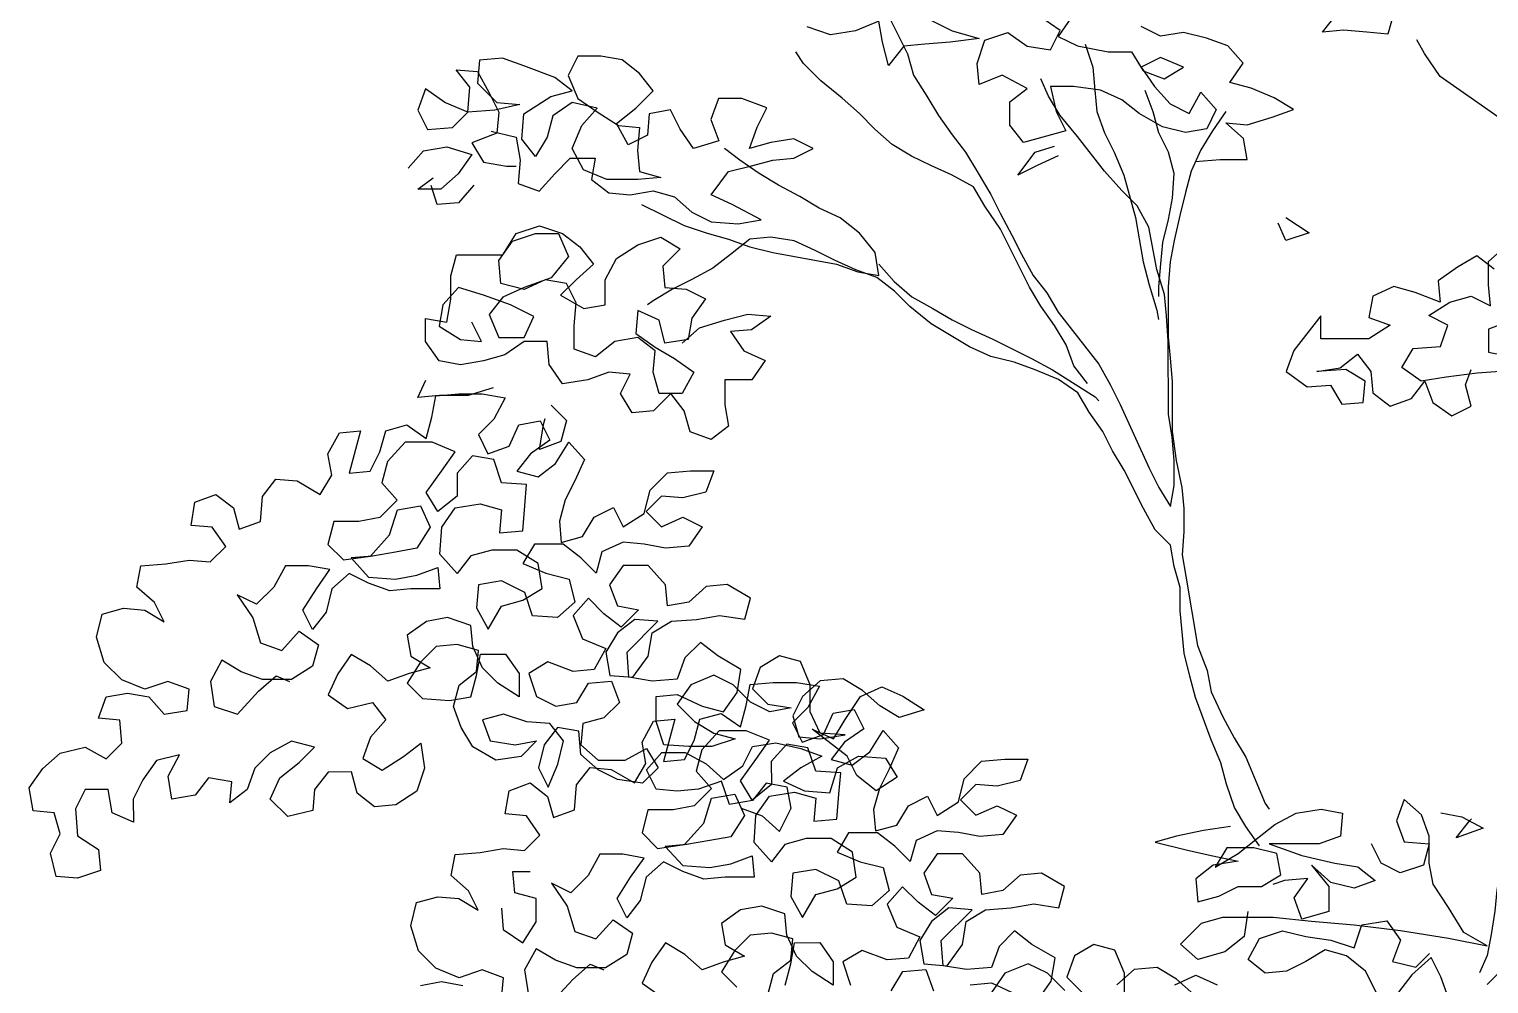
# Model space of a CAD drawing. Extents: x -109 to 1815, y -14679 to 345.
# Drawn here: x -107.255 to -105.385, y -34.335 to -33.112 of the extents above; entities that cross this region are included whole.
import ezdxf

# ---------------------------------------------------------------- set-up
doc = ezdxf.new("R2010")
doc.units = 0
doc.header["$MEASUREMENT"] = 0
doc.layers.get('0').update_dxf_attribs({"linetype": 'CONTINUOUS'})
doc.layers.add('LINHA-TELHA-VISTA', color=1, linetype='CONTINUOUS')

# ---------------------------------------------------------------- blocks, each defined once
blk = doc.blocks.new('arv-elev2')
for points in [[(-698.6, 5649.1), (-668.9, 5634.3), (-634.3, 5624.5), (-671.4, 5619.5), (-703.5, 5617), (-730.7, 5614.5), (-750.4, 5589.8), (-757.9, 5619.4), (-762.8, 5646.6), (-792.5, 5634.2), (-824.6, 5629.2), (-854.3, 5639.1)], [(-103, 5657.1), (-110.4, 5629.9), (-137.6, 5632.3), (-167.3, 5634.8), (-194.4, 5632.3), (-174.7, 5657)], [(-750.5, 5654), (-725.7, 5604.6), (-718.3, 5577.4), (-701, 5550.3), (-686.1, 5525.6), (-668.8, 5500.9), (-651.5, 5478.7), (-636.6, 5454), (-619.3, 5424.3), (-606.9, 5399.6), (-592.1, 5372.4), (-579.7, 5347.7), (-564.8, 5320.6), (-547.5, 5298.3), (-532.7, 5273.6), (-480.7, 5207), (-465.9, 5179.8), (-453.5, 5155.1), (-416.3, 5073.6), (-404, 5048.9), (-389.1, 5024.2), (-384.2, 5051.4), (-384.2, 5083.5), (-386.7, 5113.2), (-391.7, 5142.8), (-391.8, 5236.7), (-394.3, 5268.8), (-396.8, 5296), (-406.7, 5328.1), (-416.6, 5382.5), (-431.5, 5409.7), (-451.3, 5429.4), (-473.5, 5454.1), (-508.2, 5498.6), (-530.4, 5525.7), (-545.3, 5550.4), (-555.2, 5572.6)], [(-357.4, 5466.6), (-325.3, 5469.1), (-290.7, 5469.1), (-295.6, 5496.3), (-317.9, 5516), (-290.7, 5513.6), (-258.6, 5523.5), (-231.4, 5533.4), (-256.1, 5548.2), (-285.8, 5560.5), (-313, 5567.9), (-295.7, 5592.7), (-315.5, 5614.9), (-342.7, 5624.7), (-372.4, 5632.1), (-402, 5627.2), (-426.7, 5639.5)], [(-515.7, 5651.8), (-533, 5627), (-508.3, 5614.7), (-468.7, 5607.3), (-439.1, 5607.4), (-424.2, 5582.7), (-397, 5572.8), (-372.3, 5587.6), (-402, 5600), (-426.7, 5587.6), (-409.4, 5562.9), (-389.6, 5540.7), (-364.9, 5528.3), (-350.1, 5555.5), (-330.3, 5533.3), (-342.6, 5508.6), (-369.8, 5503.6), (-399.4, 5511), (-429.1, 5528.3), (-451.4, 5545.6), (-478.6, 5557.9), (-513.2, 5562.8), (-542.8, 5562.8), (-535.4, 5530.7), (-523, 5506), (-577.3, 5491.1), (-594.7, 5513.3), (-594.7, 5543), (-572.5, 5560.3), (-604.6, 5577.5), (-634.3, 5565.2), (-636.7, 5592.3), (-626.9, 5622), (-597.2, 5631.9), (-572.5, 5614.6), (-542.9, 5609.7), (-530.5, 5634.5), (-555.3, 5651.7)], [(-498.4, 5617.2), (-488.5, 5587.5), (-486, 5557.9), (-483.5, 5530.7), (-473.6, 5503.5), (-461.2, 5478.8), (-448.8, 5449.2), (-433.9, 5394.8), (-429, 5367.7), (-424, 5338), (-416.5, 5308.4), (-406.6, 5276.2), (-404.2, 5263.9)], [(57.8, 5415), (65.2, 5444.7), (70.1, 5474.4), (57.8, 5501.5), (30.5, 5523.8), (-43.6, 5575.6), (-63.4, 5605.2), (-73.3, 5622.5)], [(-1259.4, 5505.3), (-1227.3, 5497.9), (-1222.3, 5468.2), (-1224.8, 5438.6), (-1197.6, 5428.7), (-1177.8, 5451), (-1158.1, 5470.8), (-1125.9, 5470.8), (-1130.9, 5443.6), (-1108.6, 5426.3), (-1081.4, 5423.9), (-1051.8, 5428.9), (-1024.6, 5421.5), (-1002.3, 5401.7), (-977.6, 5389.4), (-943, 5386.9), (-913.3, 5391.9), (-950.4, 5411.7), (-977.6, 5424), (-955.4, 5453.7), (-925.8, 5461.1), (-898.6, 5468.5), (-871.4, 5471), (-846.7, 5483.4), (-871.4, 5495.7), (-901.1, 5490.8), (-928.3, 5483.3), (-918.4, 5510.5), (-906.1, 5535.3), (-938.2, 5547.6), (-967.9, 5547.6), (-977.7, 5520.4), (-967.8, 5493.2), (-999.9, 5483.3), (-1017.2, 5508), (-1029.6, 5532.7), (-1056.8, 5527.7), (-1059.2, 5500.5), (-1083.9, 5488.1), (-1098.8, 5515.3), (-1074.1, 5535.1), (-1051.9, 5557.4), (-1069.2, 5579.6), (-1091.5, 5596.9), (-1118.6, 5601.8), (-1148.3, 5601.8), (-1160.6, 5577), (-1148.3, 5547.4), (-1123.5, 5530.1), (-1096.3, 5512.8), (-1069.1, 5510.4), (-1071.6, 5480.7), (-1069.1, 5453.6), (-1041.9, 5446.2), (-1071.5, 5443.7), (-1111.1, 5443.6), (-1140.8, 5456), (-1155.6, 5483.1), (-1143.3, 5512.8), (-1123.5, 5535.1), (-1155.7, 5542.4), (-1180.4, 5525.1), (-1187.7, 5497.9), (-1202.6, 5473.2), (-1219.9, 5495.4), (-1217.4, 5527.6), (-1182.9, 5549.8), (-1155.7, 5557.3), (-1177.9, 5574.5), (-1217.5, 5589.3), (-1244.7, 5599.2), (-1274.3, 5596.7), (-1276.8, 5567), (-1252, 5542.4), (-1222.4, 5539.9), (-1254.5, 5532.5), (-1289.1, 5530), (-1318.8, 5542.3), (-1343.5, 5559.6), (-1353.4, 5532.4), (-1341, 5507.7), (-1308.8, 5510.2), (-1289.1, 5530), (-1286.7, 5562.1), (-1304, 5584.3), (-1276.8, 5581.9), (-1261.9, 5554.7), (-1249.6, 5530), (-1252, 5502.8), (-1284.1, 5490.4), (-1269.3, 5465.7), (-1239.6, 5460.8), (-1227.3, 5460.8)], [(-495.5, 5182.2), (-512.8, 5204.5), (-522.7, 5231.6), (-537.6, 5256.3), (-554.9, 5281), (-569.8, 5305.7), (-606.9, 5379.8), (-626.7, 5409.5), (-641.5, 5434.2), (-668.7, 5449), (-695.9, 5461.3), (-720.7, 5473.6), (-745.4, 5488.5), (-767.6, 5508.2), (-787.4, 5528), (-809.7, 5547.7), (-836.9, 5569.9), (-859.2, 5592.1), (-869.1, 5607)], [(-421.7, 5557.9), (-411.8, 5530.8), (-404.4, 5503.6), (-392, 5478.9), (-384.6, 5451.7), (-387, 5419.6), (-391.9, 5392.4), (-399.3, 5362.7), (-401.7, 5335.5), (-404.2, 5305.9), (-404.2, 5293.5)], [(-317.9, 5530.9), (-335.2, 5506.1), (-350, 5481.4), (-362.3, 5454.2), (-369.7, 5427), (-377.1, 5397.4), (-384.5, 5365.2), (-389.4, 5338), (-391.8, 5305.9), (-391.8, 5241.7), (-389.3, 5214.5), (-386.8, 5184.8), (-386.7, 5120.6), (-381.7, 5083.5), (-374.3, 5048.9), (-371.8, 5021.7), (-371.8, 4992.1), (-374.2, 4962.4), (-369.3, 4935.2), (-354.3, 4846.3), (-342, 4814.2), (-337, 4787), (-322.1, 4754.9), (-307.3, 4727.7), (-292.4, 4703), (-267.7, 4643.7), (-262.7, 4636.3)], [(-1365.6, 5458.2), (-1345.9, 5480.5), (-1316.2, 5485.5), (-1284.1, 5475.6), (-1301.4, 5450.9), (-1323.6, 5431.1), (-1353.3, 5431.1), (-1333.5, 5445.9)], [(-1066.6, 5411.5), (-1012.2, 5384.4), (-982.5, 5374.6), (-955.3, 5367.2), (-928.1, 5357.3), (-898.5, 5349.9), (-816.9, 5335.2), (-789.7, 5325.3), (-762.5, 5320.4), (-767.5, 5350), (-787.3, 5374.7), (-812, 5394.5), (-839.2, 5406.8), (-863.9, 5421.6), (-891.1, 5436.4), (-915.9, 5451.2), (-940.6, 5468.5), (-960.4, 5483.3)], [(-532.8, 5473.8), (-560, 5461.4), (-584.7, 5449.1), (-562.5, 5478.7), (-537.8, 5486.2)], [(-1281.6, 5436.1), (-1301.3, 5413.8), (-1328.5, 5411.3), (-1336, 5436)], [(-241.2, 5395), (-211.5, 5375.3), (-241.1, 5365.4), (-251, 5387.6)], [(-1014.5, 5233.7), (-992.3, 5253.5), (-960.2, 5263.4), (-930.5, 5270.8), (-900.9, 5268.4), (-925.6, 5251), (-952.8, 5248.6), (-935.4, 5223.9), (-908.2, 5211.5), (-925.5, 5186.8), (-960.1, 5186.8), (-960.1, 5154.6), (-955.1, 5127.5), (-977.3, 5110.1), (-1004.5, 5120), (-1012, 5147.2), (-1029.3, 5169.4), (-1051.5, 5147.1), (-1078.7, 5144.6), (-1093.5, 5169.3), (-1081.2, 5194.1), (-1108.4, 5196.5), (-1135.6, 5186.6), (-1167.7, 5181.6), (-1185, 5206.3), (-1187.5, 5236), (-1217.2, 5236), (-1241.9, 5218.6), (-1269, 5211.2), (-1298.7, 5206.2), (-1325.9, 5211.1), (-1343.2, 5235.8), (-1343.2, 5265.5), (-1316, 5260.6), (-1311.1, 5290.2), (-1311.1, 5319.9), (-1303.8, 5347.1), (-1244.4, 5347.1), (-1227.2, 5374.3), (-1197.5, 5384.2), (-1167.9, 5374.4), (-1145.6, 5357.1), (-1128.3, 5334.9), (-1150.5, 5315.1), (-1170.3, 5295.3), (-1140.6, 5278), (-1113.4, 5283), (-1113.4, 5315.1), (-1098.6, 5342.3), (-1071.5, 5359.6), (-1041.8, 5369.6), (-1017.1, 5354.8), (-1039.3, 5332.5), (-1036.8, 5305.3), (-1009.6, 5302.9), (-984.9, 5290.5), (-1002.2, 5265.8), (-1007.1, 5238.6), (-1036.8, 5233.6), (-1044.2, 5263.3), (-1071.4, 5275.6), (-1073.8, 5246), (-1049.1, 5228.7), (-1024.4, 5213.9), (-999.7, 5196.6), (-1014.5, 5169.4), (-1044.1, 5169.4), (-1051.6, 5196.6), (-1049.1, 5223.8), (-1071.4, 5241), (-1101, 5236.1), (-1125.7, 5216.3), (-1152.9, 5226.1), (-1152.9, 5255.8), (-1150.5, 5285.4), (-1162.9, 5310.1), (-1190, 5315.1), (-1217.2, 5302.7), (-1246.9, 5310.1), (-1249.4, 5339.7), (-1232.1, 5364.4), (-1202.5, 5374.4), (-1172.8, 5374.4), (-1160.4, 5344.7), (-1182.6, 5317.5), (-1217.2, 5305.1), (-1244.4, 5292.8), (-1261.7, 5270.5), (-1249.3, 5240.9), (-1217.2, 5240.9), (-1204.8, 5268.1), (-1234.5, 5282.9), (-1269.1, 5295.2), (-1301.2, 5305.1), (-1321, 5282.8), (-1325.9, 5255.6), (-1298.7, 5238.3), (-1271.5, 5235.9), (-1283.9, 5260.6)], [(-275, 4589.4), (-292.4, 4614), (-307.2, 4638.7), (-317.1, 4668.4), (-324.6, 4695.6), (-336.9, 4725.2), (-356.8, 4779.6), (-364.2, 4806.7), (-371.6, 4836.4), (-376.6, 4890.8), (-376.7, 4920.4), (-384.1, 4947.6), (-389.1, 4974.8), (-408.8, 4994.5), (-423.7, 5021.7), (-448.5, 5071.1), (-463.3, 5095.8), (-475.7, 5120.5), (-493, 5145.2), (-507.9, 5169.9), (-532.6, 5187.2), (-562.3, 5199.5), (-589.4, 5209.3), (-619.1, 5216.7), (-646.3, 5229.1), (-695.8, 5258.7), (-723, 5280.9), (-742.7, 5300.6), (-765, 5317.9), (-792.2, 5327.8), (-819.4, 5340.1), (-844.1, 5352.4), (-871.3, 5364.8), (-901, 5369.7), (-928.1, 5367.2), (-952.8, 5347.4), (-975.1, 5330.1), (-1002.2, 5315.2), (-1026.9, 5302.9), (-1051.6, 5288), (-1059, 5283.1)], [(45.6, 5261.8), (18.4, 5251.9), (18.5, 5222.3), (55.5, 5214.9)], [(33.3, 5197.6), (3.7, 5195.1), (-35.9, 5190.1), (-68, 5185.1), (-92.7, 5202.4), (-77.9, 5227.1), (-43.3, 5229.6), (-33.5, 5256.8), (-58.2, 5269.1), (-31, 5286.5), (-3.8, 5293.9), (20.9, 5281.6), (18.4, 5308.7), (18.4, 5338.4), (40.6, 5358.2)], [(25.8, 5328.5), (3.5, 5345.8), (-21.2, 5331), (-45.9, 5313.6), (-43.4, 5286.5), (-75.5, 5298.8), (-102.7, 5306.2), (-129.9, 5293.8), (-134.8, 5266.6), (-107.6, 5256.7), (-134.8, 5239.4), (-196.5, 5239.4), (-196.6, 5269), (-231.1, 5224.5), (-241, 5197.3), (-213.8, 5177.6), (-184.1, 5180.1), (-169.3, 5155.4), (-142.1, 5157.9), (-139.7, 5185), (-164.4, 5199.8), (-201.4, 5197.3), (-171.8, 5202.3), (-149.6, 5219.6), (-132.3, 5197.4), (-129.8, 5170.2), (-107.5, 5152.9), (-80.3, 5162.9), (-63, 5185.1), (-53.1, 5157.9), (-28.4, 5140.7), (-3.7, 5153), (-11.1, 5180.2), (-3.8, 5200)], [(-762.5, 5335.2), (-742.8, 5313), (-720.5, 5293.2), (-693.3, 5278.4), (-668.6, 5263.6), (-643.8, 5251.3), (-616.7, 5239), (-567.2, 5214.3), (-540, 5199.5), (-485.6, 5165), (-480.7, 5160)], [(-1256.6, 5176.6), (-1288.8, 5166.7), (-1325.8, 5166.7), (-1353, 5164.2), (-1343.1, 5186.4)], [(70.4, 5190.2), (70.4, 5160.5), (63, 5130.9), (55.6, 5103.7), (50.7, 5074), (48.3, 5039.4), (43.4, 4985), (43.5, 4920.8), (50.9, 4839.2), (51, 4802.2), (48.5, 4767.6), (43.6, 4735.4), (43.7, 4614.4), (29, 4532.8), (26.5, 4505.6), (21.6, 4475.9), (16.7, 4448.8), (6.8, 4426.5)], [(-939.2, 4637.6), (-912, 4627.7), (-889.8, 4608), (-875, 4637.6), (-879.9, 4664.8), (-907.1, 4669.7), (-924.4, 4647.5), (-954, 4642.5), (-964, 4672.1), (-993.6, 4662.2), (-1020.8, 4659.7), (-1048, 4662.2), (-1060.4, 4686.9), (-1040.6, 4709.1), (-1010.9, 4709.2), (-983.7, 4694.4), (-961.5, 4674.6), (-936.8, 4691.9), (-924.5, 4716.7), (-894.8, 4721.6), (-862.7, 4714.2), (-835.5, 4704.4), (-862.7, 4689.5), (-884.9, 4672.2), (-857.7, 4659.9), (-825.6, 4657.4), (-815.7, 4689.6), (-788.5, 4704.4), (-753.9, 4702), (-739.1, 4677.3), (-766.2, 4660), (-791, 4679.7), (-803.4, 4704.4), (-847.9, 4739), (-820.7, 4726.6), (-805.9, 4751.4), (-786.1, 4781), (-759, 4793.4), (-731.8, 4781.1), (-704.6, 4763.8), (-736.7, 4753.9), (-761.4, 4768.7), (-783.7, 4788.5), (-808.4, 4803.3), (-838, 4800.8), (-860.3, 4781), (-872.6, 4756.2), (-865.2, 4729.1), (-838, 4726.6), (-805.9, 4731.6), (-838, 4734), (-850.4, 4761.2), (-850.4, 4795.8), (-862.8, 4825.5), (-890, 4832.8), (-914.7, 4818), (-924.5, 4790.8), (-904.7, 4771), (-875.1, 4766.1), (-902.3, 4761.2), (-927, 4773.5), (-949.2, 4795.7), (-974, 4808.1), (-1003.6, 4795.7), (-1020.9, 4770.9), (-998.6, 4748.7), (-973.9, 4733.9), (-946.7, 4726.5), (-976.4, 4716.6), (-1006, 4716.6), (-1038.1, 4719), (-1048.1, 4748.7), (-1048.1, 4780.8), (-1020.9, 4783.3), (-988.8, 4768.5), (-961.6, 4761.1), (-944.3, 4785.8), (-939.4, 4815.5), (-969, 4832.8), (-991.3, 4850), (-1011.1, 4830.3), (-1020.9, 4803.1), (-1053, 4800.6), (-1082.7, 4805.5), (-1085.2, 4837.6), (-1045.7, 4877.2), (-1075.4, 4879.6), (-1097.6, 4862.3), (-1112.4, 4837.6), (-1107.4, 4807.9), (-1077.8, 4805.5), (-1058, 4832.7), (-1053.1, 4862.3), (-1028.4, 4877.2), (-996.3, 4879.7), (-966.6, 4884.7), (-934.5, 4879.8), (-927.1, 4906.9), (-956.8, 4924.2), (-984, 4921.7), (-1006.2, 4901.9), (-1033.4, 4897), (-1035.9, 4924.1), (-1058.1, 4948.8), (-1090.2, 4948.8), (-1107.5, 4924.1), (-1097.6, 4896.9), (-1070.4, 4892), (-1092.6, 4869.7), (-1114.9, 4887), (-1134.7, 4906.8), (-1154.4, 4884.5), (-1142.1, 4854.9), (-1112.4, 4842.5), (-1127.2, 4815.3), (-1154.4, 4812.8), (-1186.5, 4825.2), (-1211.2, 4810.3), (-1201.3, 4780.7), (-1176.6, 4768.3), (-1149.4, 4773.3), (-1134.6, 4798), (-1104.9, 4800.5), (-1095, 4773.3), (-1114.8, 4753.6), (-1142, 4746.1), (-1144.4, 4718.9), (-1122.1, 4699.2), (-1087.5, 4699.2), (-1060.4, 4714.1), (-1045.5, 4689.4), (-1065.3, 4669.6), (-1097.4, 4674.5), (-1122.1, 4686.8), (-1144.4, 4706.6), (-1146.9, 4736.2), (-1174.1, 4741.1), (-1191.4, 4718.9), (-1198.7, 4689.2), (-1186.4, 4664.5), (-1174, 4694.2), (-1166.6, 4723.9), (-1184, 4746.1), (-1213.6, 4748.5), (-1243.3, 4758.4), (-1270.5, 4750.9), (-1260.6, 4723.8), (-1228.4, 4718.9), (-1201.2, 4723.8), (-1221, 4704), (-1253.1, 4699.1), (-1282.8, 4716.3), (-1297.6, 4741), (-1307.5, 4768.2), (-1300.2, 4795.4), (-1277.9, 4812.7), (-1275.5, 4839.9), (-1302.7, 4847.3), (-1329.9, 4844.8), (-1349.6, 4825), (-1366.9, 4797.8), (-1347.1, 4778.1), (-1312.5, 4775.6), (-1285.3, 4780.6), (-1277.9, 4807.8), (-1273, 4835), (-1240.9, 4835), (-1223.6, 4810.3), (-1223.5, 4780.6), (-1250.7, 4797.9), (-1270.5, 4817.7), (-1282.9, 4844.8), (-1285.4, 4872), (-1315.1, 4881.9), (-1342.2, 4876.9), (-1366.9, 4859.6), (-1362, 4832.4), (-1337.2, 4817.6), (-1364.4, 4810.2), (-1391.6, 4800.3), (-1413.9, 4820), (-1438.6, 4834.8), (-1455.9, 4810.1), (-1468.2, 4782.9), (-1443.5, 4765.6), (-1411.3, 4773.1), (-1394, 4750.8), (-1413.8, 4728.6), (-1423.6, 4701.4), (-1398.9, 4686.6), (-1371.7, 4703.9), (-1349.5, 4721.2), (-1344.5, 4689.1), (-1354.4, 4659.4), (-1381.6, 4642.1), (-1408.8, 4639.6), (-1431, 4656.9), (-1438.4, 4684.1), (-1468.1, 4684), (-1485.4, 4661.8), (-1487.8, 4634.6), (-1519.9, 4627.2), (-1542.2, 4649.4), (-1529.9, 4676.6), (-1505.2, 4696.4), (-1485.4, 4716.1), (-1515.1, 4723.5), (-1542.3, 4708.7), (-1562, 4688.9), (-1571.9, 4661.7), (-1594.1, 4644.4), (-1591.7, 4671.6), (-1621.3, 4676.5), (-1638.6, 4654.2), (-1668.2, 4649.3), (-1673.2, 4678.9), (-1658.4, 4706.1), (-1688.1, 4698.7), (-1705.3, 4673.9), (-1717.7, 4649.2), (-1717.6, 4619.6), (-1744.8, 4631.9), (-1749.8, 4661.5), (-1779.5, 4661.5), (-1791.8, 4636.8), (-1789.3, 4602.2), (-1762.1, 4584.9), (-1759.6, 4557.7), (-1789.2, 4547.8), (-1816.4, 4550.3), (-1823.9, 4579.9), (-1811.5, 4604.6), (-1819, 4631.8), (-1846.2, 4634.3), (-1851.1, 4663.9), (-1833.8, 4688.6), (-1811.6, 4708.4), (-1779.5, 4715.9), (-1752.3, 4701.1), (-1732.6, 4720.9), (-1735.1, 4750.5), (-1762.2, 4753), (-1752.4, 4780.2), (-1725.2, 4785.1), (-1698, 4780.2), (-1678.2, 4758), (-1648.6, 4763), (-1646.1, 4790.1), (-1673.3, 4800), (-1703, 4790.1), (-1732.6, 4802.4), (-1754.9, 4824.6), (-1764.8, 4856.8), (-1757.4, 4886.4), (-1730.2, 4893.9), (-1703.1, 4891.4), (-1678.3, 4876.6), (-1690.7, 4901.3), (-1713, 4921.1), (-1708.1, 4948.2), (-1675.9, 4950.7), (-1646.3, 4955.7), (-1619.1, 4953.3), (-1599.3, 4973.1), (-1616.7, 4997.7), (-1643.8, 5000.2), (-1638.9, 5029.9), (-1611.8, 5039.8), (-1589.5, 5022.5), (-1582.1, 4995.3), (-1554.9, 5005.2), (-1552.4, 5037.3), (-1535.2, 5059.6), (-1508, 5057.2), (-1478.3, 5039.9), (-1463.5, 5064.6), (-1468.5, 5091.8), (-1453.7, 5119), (-1426.5, 5121.5), (-1441.3, 5067.1), (-1414.1, 5069.6), (-1401.8, 5094.3), (-1394.4, 5121.5), (-1367.2, 5129), (-1342.5, 5111.7), (-1335.1, 5138.9), (-1330.2, 5166.1), (-1300.5, 5168.6), (-1270.8, 5168.6), (-1241.2, 5163.7), (-1256, 5136.5), (-1275.7, 5116.7), (-1263.4, 5092), (-1236.2, 5101.9), (-1223.9, 5129.1), (-1196.7, 5134), (-1184.3, 5109.3), (-1209, 5092), (-1226.3, 5069.8), (-1199.1, 5062.4), (-1176.9, 5079.7), (-1159.6, 5106.9), (-1139.8, 5084.7), (-1152.1, 5057.5), (-1164.5, 5032.8), (-1171.8, 5005.6), (-1169.4, 4978.4), (-1142.2, 4985.8), (-1127.4, 5010.6), (-1102.7, 5022.9), (-1090.3, 4998.2), (-1063.1, 5015.6), (-1055.7, 5045.2), (-1033.5, 5067.5), (-1003.9, 5070), (-974.2, 5070), (-984.1, 5042.8), (-1013.7, 5035.4), (-1040.9, 5037.8), (-1060.7, 5018), (-1040.9, 4998.3), (-1013.7, 5010.7), (-989, 4998.3), (-1006.2, 4973.6), (-1035.9, 4971.1), (-1063.1, 4976), (-1090.3, 4978.5), (-1117.4, 4966.1), (-1124.8, 4938.9), (-1144.6, 4958.6), (-1166.9, 4975.9), (-1203.9, 4975.9), (-1218.8, 4951.2), (-1189.1, 4938.8), (-1159.4, 4931.4), (-1152, 4901.8), (-1174.2, 4882), (-1206.3, 4884.4), (-1216.2, 4914.1), (-1245.9, 4928.9), (-1275.6, 4923.9), (-1278, 4894.3), (-1263.2, 4867.1), (-1245.9, 4896.8), (-1218.7, 4904.2), (-1194, 4919.1), (-1199, 4951.2), (-1226.2, 4968.4), (-1258.3, 4968.4), (-1285.5, 4961), (-1302.8, 4938.7), (-1325, 4963.4), (-1322.6, 4998), (-1305.3, 5022.7), (-1273.2, 5027.7), (-1246, 5020.3), (-1248.4, 4990.7), (-1218.8, 4993.2), (-1216.3, 5025.3), (-1213.9, 5052.5), (-1246, 5054.9), (-1255.9, 5084.6), (-1283.1, 5089.5), (-1302.9, 5067.2), (-1302.9, 5037.6), (-1327.5, 5017.8), (-1342.4, 5042.5), (-1322.7, 5069.7), (-1305.4, 5094.4), (-1335, 5106.7), (-1369.6, 5106.7), (-1391.9, 5082), (-1399.2, 5054.8), (-1379.5, 5032.6), (-1401.7, 5010.3), (-1428.9, 5005.3), (-1461, 5005.3), (-1468.4, 4975.6), (-1448.6, 4955.9), (-1414, 4960.9), (-1389.3, 4988.1), (-1379.4, 5020.2), (-1349.8, 5025.2), (-1337.4, 4998), (-1354.7, 4970.8), (-1381.9, 4965.8), (-1411.5, 4960.9), (-1438.7, 4958.4), (-1416.4, 4933.7), (-1381.8, 4931.2), (-1354.7, 4936.2), (-1327.5, 4946.1), (-1325, 4918.9), (-1362.1, 4918.9), (-1389.2, 4916.4), (-1416.4, 4926.3), (-1441.2, 4938.6), (-1463.4, 4918.8), (-1470.8, 4889.1), (-1488, 4866.9), (-1500.4, 4891.6), (-1483.1, 4918.8), (-1465.9, 4943.5), (-1493.1, 4948.4), (-1522.7, 4948.4), (-1537.5, 4921.2), (-1559.7, 4899), (-1584.5, 4911.3), (-1564.7, 4881.6), (-1554.7, 4849.5), (-1527.6, 4839.7), (-1505.3, 4864.4), (-1480.6, 4847.1), (-1488, 4819.9), (-1515.2, 4802.6), (-1552.2, 4802.6), (-1579.4, 4812.4), (-1604.2, 4827.2), (-1619, 4800), (-1614, 4767.9), (-1584.3, 4758.1), (-1557.2, 4787.7), (-1534.9, 4807.5), (-1517.6, 4800.1)], [(-1182.5, 5154.4), (-1162.7, 5134.7), (-1170.1, 5107.5), (-1197.3, 5097.6), (-1192.4, 5129.7), (-1189.9, 5137.1)], [(-383.6, 4411.3), (-356.4, 4423.7), (-329.2, 4411.4)], [(-358.9, 4399), (-381.1, 4418.7), (-405.9, 4433.5), (-435.5, 4431), (-457.7, 4411.3)], [(-447.8, 4391.5), (-447.9, 4426.1), (-460.2, 4455.7), (-487.4, 4463.1), (-512.1, 4448.3), (-522, 4421.1), (-502.2, 4401.3)], [(-524.5, 4403.8), (-546.7, 4426), (-571.4, 4438.3), (-601.1, 4426), (-618.4, 4401.2)], [(-645.6, 4411.1), (-618.4, 4413.6), (-586.2, 4398.8)], [(-559, 4391.4), (-541.8, 4416.1), (-536.8, 4445.8), (-566.5, 4463.1), (-588.8, 4480.3), (-608.5, 4460.5), (-618.4, 4433.4), (-650.5, 4430.9), (-680.2, 4435.8), (-682.7, 4467.9), (-643.2, 4507.5), (-672.8, 4509.9), (-695.1, 4492.6), (-709.9, 4467.9), (-704.9, 4438.2), (-675.2, 4435.8), (-655.5, 4463), (-650.6, 4492.6), (-625.9, 4507.5), (-593.7, 4510), (-564.1, 4515), (-532, 4510), (-524.6, 4537.2), (-554.2, 4554.5), (-581.4, 4552), (-603.7, 4532.2), (-630.8, 4527.2), (-633.3, 4554.4), (-655.6, 4579.1), (-687.7, 4579.1), (-705, 4554.4), (-695.1, 4527.2), (-667.9, 4522.3), (-690.1, 4500), (-712.4, 4517.3), (-732.2, 4537), (-751.9, 4514.8), (-739.5, 4485.1), (-709.9, 4472.8), (-724.7, 4445.6), (-751.8, 4443.1), (-784, 4455.4), (-808.7, 4440.6), (-798.8, 4410.9)], [(-746.9, 4403.6), (-732.1, 4428.3), (-702.4, 4430.8), (-692.5, 4403.6)], [(-905, 4398.5), (-897.6, 4425.7), (-875.4, 4443), (-873, 4470.2), (-900.1, 4477.6), (-927.3, 4475.1), (-947.1, 4455.3), (-964.4, 4428.1), (-944.6, 4408.3)], [(-882.8, 4410.9), (-875.4, 4438.1), (-870.5, 4465.2), (-838.4, 4465.3), (-821, 4440.6), (-821, 4410.9), (-848.2, 4428.2), (-868, 4447.9), (-880.4, 4475.1), (-882.9, 4502.3), (-912.5, 4512.2), (-939.7, 4507.2), (-964.4, 4489.9), (-959.4, 4462.7), (-934.7, 4447.9), (-961.9, 4440.5), (-989.1, 4430.5), (-1011.3, 4450.3), (-1036.1, 4465.1), (-1053.3, 4440.4), (-1065.7, 4413.2), (-1040.9, 4395.9)], [(-1349.9, 4410.4), (-1322.7, 4415.4), (-1295.5, 4410.5)], [(-1246, 4393.2), (-1243.6, 4420.4), (-1270.8, 4430.3), (-1300.4, 4420.4), (-1330.1, 4432.7), (-1352.4, 4454.9), (-1362.3, 4487), (-1354.9, 4516.7), (-1327.7, 4524.1), (-1300.5, 4521.7), (-1275.8, 4506.9), (-1288.2, 4531.6), (-1310.4, 4551.3), (-1305.5, 4578.5), (-1273.4, 4581), (-1243.7, 4586), (-1216.6, 4583.5), (-1196.8, 4603.3), (-1214.1, 4628), (-1241.3, 4630.5), (-1236.4, 4660.1), (-1209.2, 4670), (-1187, 4652.8), (-1179.5, 4625.6), (-1152.4, 4635.5), (-1149.9, 4667.6), (-1132.6, 4689.9), (-1105.5, 4687.4), (-1075.8, 4670.2), (-1061, 4694.9), (-1065.9, 4722.1), (-1051.1, 4749.3), (-1024, 4751.8), (-1038.7, 4697.4), (-1011.6, 4699.9), (-999.2, 4724.6), (-991.8, 4751.8), (-964.7, 4759.2), (-939.9, 4742), (-932.5, 4769.2), (-927.6, 4796.3), (-898, 4798.8), (-868.3, 4798.9), (-838.7, 4793.9), (-853.5, 4766.8), (-873.2, 4747), (-860.8, 4722.3), (-833.7, 4732.2), (-821.3, 4759.4), (-794.1, 4764.3), (-781.8, 4739.6), (-806.5, 4722.3), (-823.7, 4700.1), (-796.6, 4692.7), (-774.3, 4710), (-757.1, 4737.2), (-737.3, 4715), (-749.6, 4687.8), (-761.9, 4663), (-769.3, 4635.9), (-766.8, 4608.7), (-739.6, 4616.1), (-724.8, 4640.8), (-700.1, 4653.2), (-687.8, 4628.5), (-660.6, 4645.8), (-653.2, 4675.5), (-631, 4697.8), (-601.3, 4700.3), (-571.7, 4700.3), (-581.5, 4673.1), (-611.2, 4665.7), (-638.4, 4668.1), (-658.1, 4648.3), (-638.3, 4628.6), (-611.2, 4640.9), (-586.4, 4628.6), (-603.7, 4603.9), (-633.4, 4601.4), (-660.6, 4606.3), (-687.7, 4608.7), (-714.9, 4596.4), (-722.3, 4569.2), (-742.1, 4588.9), (-764.3, 4606.2), (-801.4, 4606.2), (-816.2, 4581.4), (-786.6, 4569.1), (-756.9, 4561.7), (-749.5, 4532.1), (-771.7, 4512.3), (-803.8, 4514.7), (-813.7, 4544.4), (-843.4, 4559.2), (-873, 4554.2), (-875.5, 4524.6), (-860.6, 4497.4), (-843.4, 4527.1), (-816.2, 4534.5), (-791.5, 4549.3), (-796.5, 4581.5), (-823.7, 4598.7), (-855.8, 4598.7), (-883, 4591.3), (-900.2, 4569), (-922.5, 4593.7), (-920.1, 4628.3), (-902.8, 4653), (-870.7, 4658), (-843.5, 4650.6), (-845.9, 4621), (-816.3, 4623.5), (-813.8, 4655.6), (-811.4, 4682.8), (-843.5, 4685.2), (-853.4, 4714.9), (-880.6, 4719.8), (-900.4, 4697.5), (-900.3, 4667.9), (-925, 4648.1), (-939.9, 4672.8), (-920.1, 4700), (-902.8, 4724.7), (-932.5, 4737), (-967.1, 4737), (-989.3, 4712.3), (-996.7, 4685.1), (-976.9, 4662.8), (-999.1, 4640.6), (-1026.3, 4635.6), (-1058.5, 4635.6), (-1065.8, 4605.9), (-1046.1, 4586.2), (-1011.5, 4591.2), (-986.8, 4618.4), (-976.9, 4650.5), (-947.3, 4655.5), (-934.9, 4628.3), (-952.2, 4601.1), (-979.3, 4596.1), (-1009, 4591.2), (-1036.2, 4588.7), (-1013.9, 4564), (-979.3, 4561.5), (-952.1, 4566.5), (-925, 4576.4), (-922.5, 4549.2), (-959.5, 4549.2), (-986.7, 4546.7), (-1013.9, 4556.6), (-1038.6, 4568.9), (-1060.8, 4549.1), (-1068.2, 4519.4), (-1085.5, 4497.2), (-1097.9, 4521.9), (-1080.6, 4549.1), (-1063.3, 4573.8), (-1090.5, 4578.7), (-1120.2, 4578.7), (-1135, 4551.5), (-1157.2, 4529.2), (-1181.9, 4541.6), (-1162.1, 4511.9), (-1152.2, 4479.8), (-1125, 4470), (-1102.8, 4494.7), (-1078.1, 4477.4), (-1085.5, 4450.2), (-1112.6, 4432.9), (-1149.7, 4432.9), (-1176.9, 4442.7), (-1201.6, 4457.5), (-1216.4, 4430.3), (-1211.5, 4398.2)], [(-1181.8, 4388.4), (-1154.6, 4418), (-1132.4, 4437.8), (-1115.1, 4430.4)], [(-321.9, 4497.9), (-257.6, 4497.9), (-208.2, 4493), (-153.8, 4488.1), (-94.5, 4480.8), (-32.7, 4471), (16.7, 4461.1), (-13, 4478.4), (-32.8, 4510.5), (-52.6, 4540.1), (-57.5, 4567.3), (-57.6, 4601.9), (-67.5, 4629.1), (-89.7, 4648.8), (-99.6, 4621.6), (-89.7, 4594.5), (-57.6, 4592), (-65, 4564.8), (-94.6, 4554.9), (-119.3, 4567.3), (-131.7, 4592)], [(-312.1, 4614), (-346.7, 4609.1), (-381.3, 4601.6), (-408.5, 4594.2), (-368.9, 4584.3), (-336.8, 4576.9), (-302.2, 4569.6), (-334.3, 4564.6), (-356.5, 4547.3), (-354, 4517.6), (-326.9, 4525.1), (-302.2, 4537.4), (-272.5, 4537.5), (-247.8, 4552.3), (-252.8, 4579.5), (-282.4, 4586.9), (-317, 4586.8), (-331.8, 4562.1), (-302.2, 4579.4), (-277.5, 4599.2), (-255.3, 4616.6), (-228.1, 4631.4), (-196, 4636.4), (-168.8, 4631.5), (-171.2, 4601.8), (-198.4, 4591.9), (-262.7, 4591.8), (-220.7, 4577), (-178.6, 4567.2), (-149, 4562.3), (-126.7, 4545), (-153.9, 4535.1), (-183.6, 4542.5), (-208.3, 4564.7), (-186, 4537.5), (-186, 4505.4), (-220.6, 4495.5), (-230.5, 4522.7), (-213.2, 4547.4), (-242.9, 4544.9), (-257.7, 4539.9)], [(-42.8, 4631.6), (-15.6, 4626.7), (11.6, 4611.9), (-23, 4599.5), (-5.7, 4621.7), (-3.2, 4624.2)], [(-1246.2, 4509.4), (-1243.7, 4482.2), (-1218.9, 4464.9), (-1201.7, 4492.1), (-1201.7, 4521.8), (-1228.9, 4529.2), (-1231.4, 4556.4), (-1209.1, 4556.4)], [(36.5, 4431.5), (16.7, 4411.7)], [(-32.7, 4394.3), (-42.6, 4421.5), (-55, 4446.2), (-79.7, 4424), (-96.9, 4401.7)], [(-289.8, 4505.3), (-294.7, 4473.2), (-319.4, 4453.4), (-354, 4443.5), (-376.2, 4463.2), (-349.1, 4490.4), (-321.9, 4497.9)], [(-124.1, 4399.2), (-139, 4428.8), (-163.7, 4448.6), (-190.9, 4456), (-215.6, 4441.1), (-240.3, 4428.8), (-267.5, 4426.3), (-289.7, 4443.5), (-274.9, 4470.7), (-245.3, 4480.6), (-215.6, 4473.3), (-183.5, 4468.3), (-153.8, 4458.5), (-144, 4488.2), (-111.8, 4493.1), (-94.5, 4468.4), (-104.4, 4441.2), (-74.7, 4433.8), (-57.4, 4451.2)]]:
    blk.add_lwpolyline(points)

msp = doc.modelspace()

# ---------------------------------------------------------------- block references
at = {"layer": 'LINHA-TELHA-VISTA', "xscale": 0.001, "yscale": 0.001, "zscale": 0.001}
msp.add_blockref('arv-elev2', (-105.4038, -38.7478), dxfattribs=at)

doc.saveas('drawing.dxf')
